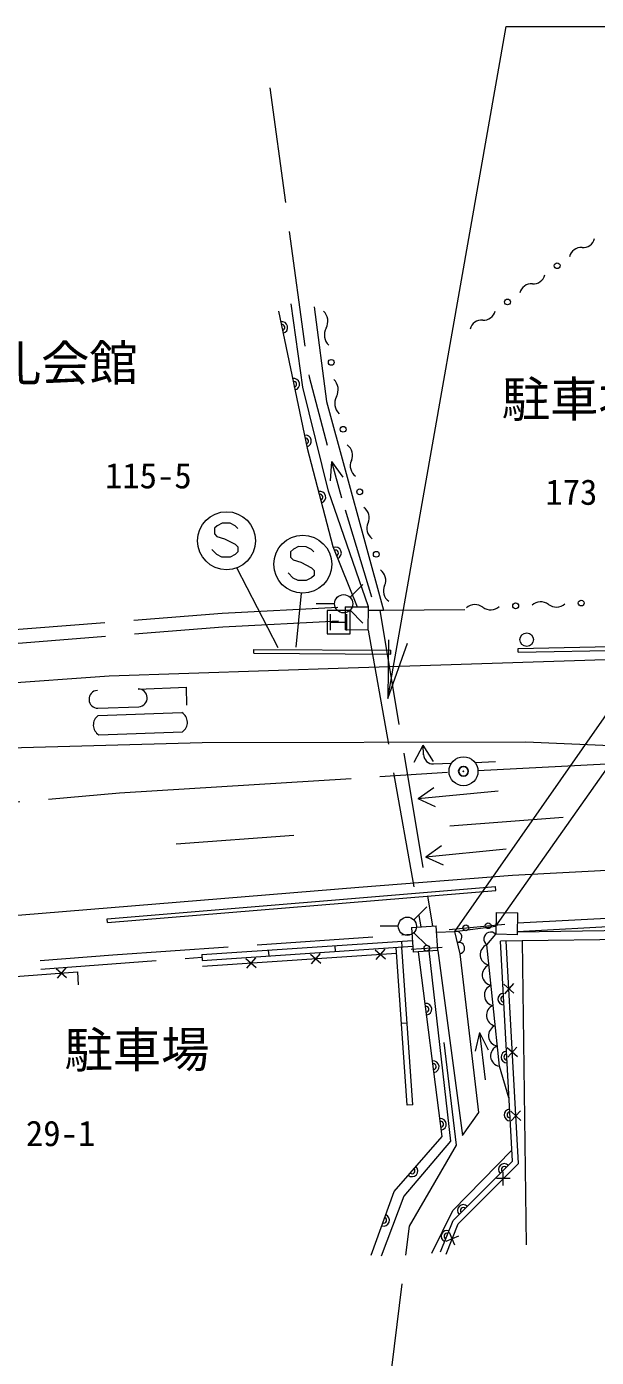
# Model space of a CAD drawing. Units: millimetres, scale not verified. Extents: x 40000 to 680000, y 20000 to 380000.
# Drawn here: x 244328 to 273816, y 264374 to 333224 of the extents above; entities that cross this region are included whole.
import ezdxf
from ezdxf.enums import TextEntityAlignment as Align

# ---------------------------------------------------------------- set-up
doc = ezdxf.new("R2010")
doc.units = ezdxf.units.MM
doc.header["$LTSCALE"] = 1000
doc.header["$PDMODE"] = 32
doc.header["$PDSIZE"] = 500
doc.linetypes.add('CHAIN', pattern=[18.5, 12, -1.5, 3.5, -1.5])
doc.linetypes.add('DASHED', pattern=[7.5, 6, -1.5])
for name, color, linetype, lineweight in [('M-BGD', 7, 'Continuous', 13), ('M-BGD-EXST', 7, 'Continuous', 13), ('M-BMK', 2, 'CHAIN', 13), ('M-BMK-SRVR', 3, 'Continuous', 13), ('M-STR-HTXT', 7, 'Continuous', 13), ('M-STR-STR1', 1, 'Continuous', 13), ('M-STR-STRC', 7, 'Continuous', 13)]:
    doc.layers.add(name, color=color, linetype=linetype, lineweight=lineweight)
doc.layers.add('M-BMK-HTXT', color=7, linetype='Continuous')
doc.layers.add('M-OTRS', color=6, linetype='Continuous')
doc.styles.add('ＭＳ ゴシック', font='')
doc.styles.get('ＭＳ ゴシック').set_extended_font_data('MS Gothic')

# ---------------------------------------------------------------- blocks, each defined once
blk = doc.blocks.new('open_arrow')
at = {"color": 0, "linetype": 'Continuous', "lineweight": -2}
blk.add_lwpolyline([(7.5, 1.25), (0, 0), (7.5, -1.25)], dxfattribs=at)

msp = doc.modelspace()

# ---------------------------------------------------------------- linework, layer by layer
at = {"layer": 'M-BGD', "linetype": 'DASHED'}
for p, q in [((256912, 330064), (258944, 315108)), ((258944, 315108), (259882, 311564)), ((260820, 308229), (262174, 303723)), ((254447, 302881), (260821, 303213)), ((262612, 303038), (265340, 286697)), ((242397, 301924), (254447, 302881)), ((254478, 302174), (260816, 302505)), ((242428, 301217), (254478, 302174)), ((262009, 302006), (264733, 286654)), ((282986, 287543), (269740, 286842)), ((282986, 287099), (269732, 286398)), ((248782, 285194), (264270, 286272)), ((265545, 286382), (266482, 286405)), ((237551, 284345), (248782, 285194)), ((237578, 283887), (253400, 285082)), ((266574, 275353), (265940, 280663)), ((269293, 277804), (268794, 279435)), ((264145, 271165), (266574, 275353)), ((263027, 262224), (264145, 271165))]:
    msp.add_line(p, q, dxfattribs=at)
at = {"layer": 'M-BGD'}
for p, q in [((258621, 314574), (258027, 318881)), ((257359, 318509), (258844, 311418)), ((259218, 318724), (259856, 313831)), ((259958, 309190), (258621, 314574)), ((259856, 313831), (262799, 303039)), ((258844, 311418), (260181, 306332)), ((260115, 310724), (260035, 309727)), ((260115, 310724), (260632, 308845)), ((260115, 310724), (260694, 309909)), ((262018, 303204), (259958, 309190)), ((260181, 306332), (261437, 303208)), ((260821, 303213), (260812, 302016)), ((260821, 303213), (262018, 303204)), ((262009, 302006), (262018, 303204)), ((262017, 303035), (262799, 303039)), ((262799, 303039), (267002, 303062)), ((262009, 302006), (260812, 302016)), ((256094, 300802), (256096, 301002)), ((256096, 301002), (263174, 300955)), ((263173, 300755), (263174, 300955)), ((269761, 301052), (278669, 301235)), ((269765, 300852), (269761, 301052)), ((269765, 300852), (278681, 301035)), ((256094, 300802), (263173, 300755)), ((248492, 287069), (268588, 288728)), ((248508, 286870), (268604, 288529)), ((268604, 288529), (268588, 288728)), ((268626, 287387), (268606, 286263)), ((268626, 287387), (269749, 287367)), ((269730, 286244), (269749, 287367)), ((248508, 286870), (248492, 287069)), ((264246, 286620), (265523, 286709)), ((264246, 286620), (264335, 285343)), ((265612, 285433), (265523, 286709)), ((266194, 286514), (269081, 286788)), ((269732, 286398), (289547, 286667)), ((253391, 285211), (264293, 285941)), ((263731, 285903), (263751, 285604)), ((266768, 285259), (266482, 286405)), ((268149, 285721), (268606, 286263)), ((269730, 286244), (268606, 286263)), ((269973, 285923), (268855, 285907)), ((269470, 274518), (268855, 285907)), ((269777, 274400), (269155, 285924)), ((281099, 286074), (269973, 285923)), ((269973, 285923), (270187, 270194)), ((253391, 285211), (253411, 284912)), ((253411, 284912), (264314, 285642)), ((253431, 284612), (263473, 285285)), ((256174, 285046), (255709, 284514)), ((256838, 285442), (256858, 285142)), ((259023, 285237), (259555, 284772)), ((259521, 285271), (259056, 284738)), ((260285, 285673), (260305, 285373)), ((262370, 285461), (262902, 284996)), ((262869, 285495), (262403, 284962)), ((264016, 277423), (263453, 285584)), ((264315, 277444), (263752, 285604)), ((264236, 285492), (265833, 285599)), ((265612, 285433), (264335, 285343)), ((265833, 275800), (264616, 285363)), ((265151, 285400), (266274, 275553)), ((265612, 285433), (266891, 275862)), ((267730, 277050), (266768, 285259)), ((268794, 279435), (268149, 285721)), ((245864, 284497), (246400, 284036)), ((246363, 284535), (245902, 283998)), ((255675, 285013), (256208, 284548)), ((237045, 283581), (246958, 284329)), ((246958, 284329), (247000, 283641)), ((269551, 283218), (269025, 283690)), ((269524, 283717), (269052, 283191)), ((264023, 281674), (263724, 281653)), ((267770, 281186), (267541, 280213)), ((267770, 281186), (268061, 278731)), ((267770, 281186), (268220, 280293)), ((269729, 279926), (269203, 280398)), ((269702, 280425), (269230, 279899)), ((264315, 277444), (264016, 277423)), ((264315, 277444), (264016, 277423)), ((266891, 275862), (267730, 277050)), ((269907, 276633), (269381, 277106)), ((269880, 277133), (269408, 276606)), ((263343, 272957), (265833, 275800)), ((266274, 275553), (263855, 272710)), ((266387, 271969), (269439, 275095)), ((266411, 271459), (269470, 274518)), ((266667, 271290), (269777, 274400)), ((269353, 273623), (268646, 273623)), ((268999, 273269), (268999, 273976)), ((262160, 269656), (263343, 272957)), ((263855, 272710), (262672, 269603)), ((265294, 269759), (266387, 271969)), ((265756, 269832), (266411, 271459)), ((266034, 269720), (266667, 271290)), ((266676, 270643), (266025, 270366)), ((266489, 270180), (266212, 270830))]:
    msp.add_line(p, q, dxfattribs=at)
for centre in [(271786, 320853), (269216, 318977), (260095, 315853), (260710, 312389), (261567, 309156), (262425, 305923), (269638, 303257), (273031, 303400), (267060, 286596), (268215, 286705), (265035, 285545)]:
    msp.add_circle(centre, 150, dxfattribs=at)
for centre, radius, start, end in [((273126, 322391), 602, 264.79521, 347.45162), ((273017, 321191), 602, 84.79521, 167.45162), ((270556, 320515), 602, 264.79521, 347.45162), ((270447, 319315), 602, 84.79521, 167.45162), ((259175, 317978), 743, 331.53127, 45.61919), ((267986, 318639), 602, 264.79521, 347.45162), ((257538, 317657), 300, 281.82817, 101.82817), ((257538, 317657), 150, 281.82817, 101.82817), ((260481, 317270), 743, 151.53127, 225.61919), ((267877, 317440), 602, 84.79521, 167.45162), ((258152, 314721), 300, 281.82817, 101.82817), ((258152, 314721), 150, 281.82817, 101.82817), ((259709, 314437), 743, 331.53127, 45.61919), ((261016, 313728), 743, 151.53127, 225.61919), ((258767, 311784), 300, 281.82817, 101.82817), ((258767, 311784), 150, 281.82817, 101.82817), ((260541, 311046), 658, 335.37664, 54.33109), ((261736, 310498), 658, 155.37664, 234.33109), ((259511, 308879), 300, 284.72298, 104.72298), ((259511, 308879), 150, 284.72298, 104.72298), ((261398, 307814), 658, 335.37664, 54.33109), ((262594, 307266), 658, 155.37664, 234.33109), ((260317, 305992), 300, 291.9087, 111.9087), ((260317, 305992), 150, 291.9087, 111.9087), ((262256, 304581), 658, 335.37664, 54.33109), ((263451, 304033), 658, 155.37664, 234.33109), ((267539, 302643), 676, 53.48112, 131.32715), ((268343, 303729), 676, 233.48112, 311.32715), ((270932, 302785), 676, 53.48112, 131.32715), ((271736, 303871), 676, 233.48112, 311.32715), ((266558, 286119), 296, 283.15447, 104.91801), ((266701, 285546), 296, 283.15447, 104.91801), ((268345, 286020), 357, 43.00507, 236.68519), ((268348, 285212), 547, 111.41579, 260.30587), ((268456, 284164), 547, 111.41579, 260.30587), ((268563, 283117), 547, 111.41579, 260.30587), ((269017, 282912), 300, 93.09072, 273.09072), ((269017, 282912), 150, 93.09072, 273.09072), ((264995, 282387), 300, 277.25319, 97.25319), ((264995, 282387), 150, 277.25319, 97.25319), ((268671, 282069), 547, 111.41579, 260.30587), ((268778, 281022), 547, 111.41579, 260.30587), ((268886, 279974), 547, 111.41579, 260.30587), ((265373, 279411), 300, 277.25319, 97.25319), ((265373, 279411), 150, 277.25319, 97.25319), ((269179, 279916), 300, 93.09072, 273.09072), ((269179, 279916), 150, 93.09072, 273.09072), ((269341, 276920), 300, 93.09072, 273.09072), ((269341, 276920), 150, 93.09072, 273.09072), ((265752, 276435), 300, 277.25319, 97.25319), ((265752, 276435), 150, 277.25319, 97.25319), ((264278, 274025), 300, 228.78889, 48.78889), ((264278, 274025), 150, 228.78889, 48.78889), ((269050, 274098), 300, 45, 225), ((269050, 274098), 150, 45, 225), ((266929, 271977), 300, 45, 225), ((266929, 271977), 150, 45, 225), ((262810, 271469), 300, 250.28797, 70.28797), ((262810, 271469), 150, 250.28797, 70.28797), ((266084, 270645), 300, 68.0513, 248.0513), ((266084, 270645), 150, 68.0513, 248.0513)]:
    msp.add_arc(centre, radius, start, end, dxfattribs=at)
at = {"layer": 'M-BGD-EXST'}
for p, q in [((254189, 307397), (254045, 307272)), ((254045, 307272), (254045, 306989)), ((254447, 307536), (254189, 307397)), ((254855, 307529), (254447, 307536)), ((255126, 307391), (254855, 307529)), ((255251, 307265), (255126, 307391)), ((254045, 306989), (254177, 306844)), ((254177, 306844), (254566, 306725)), ((254566, 306725), (255126, 306442)), ((255126, 306442), (255258, 306304)), ((254177, 305908), (253913, 306178)), ((254434, 305782), (254177, 305908)), ((254855, 305782), (254434, 305782)), ((255126, 305914), (254855, 305782)), ((255258, 306046), (255126, 305914)), ((255258, 306304), (255258, 306046)), ((258135, 306183), (257990, 306058)), ((257990, 306058), (257990, 305775)), ((257990, 305775), (258122, 305630)), ((258393, 306322), (258135, 306183)), ((258801, 306315), (258393, 306322)), ((259071, 306177), (258801, 306315)), ((259197, 306051), (259071, 306177)), ((257354, 301080), (255207, 305224)), ((258122, 305630), (258512, 305511)), ((258512, 305511), (259071, 305228)), ((259071, 305228), (259203, 305090)), ((259203, 305090), (259203, 304832)), ((258122, 304694), (257858, 304964)), ((258380, 304568), (258122, 304694)), ((258801, 304568), (258380, 304568)), ((259071, 304700), (258801, 304568)), ((259203, 304832), (259071, 304700)), ((261069, 303697), (261735, 304364)), ((258284, 301112), (258553, 303913)), ((260264, 303364), (259321, 303364)), ((261076, 303009), (259876, 303009)), ((259876, 303009), (259876, 301809)), ((261069, 303030), (261735, 302364)), ((261076, 301809), (261076, 303009)), ((260062, 301991), (260062, 302831)), ((260062, 302411), (260902, 302411)), ((260903, 301987), (260903, 302827)), ((259876, 301809), (261076, 301809)), ((264369, 287013), (265035, 287680)), ((263564, 286680), (262621, 286680)), ((264369, 286346), (265035, 285680))]:
    msp.add_line(p, q, dxfattribs=at)
for centre, radius in [((254675, 306626), 1500), ((258620, 305412), 1500), ((260735, 303364), 471), ((270211, 301508), 350), ((264035, 286680), 471)]:
    msp.add_circle(centre, radius, dxfattribs=at)
at = {"layer": 'M-BMK'}
for p, q in [((267687, 294738), (284477, 295615)), ((249141, 293576), (266190, 294651)), ((227031, 291685), (249141, 293576))]:
    msp.add_line(p, q, dxfattribs=at)
at = {"layer": 'M-BMK-SRVR'}
msp.add_circle((266938, 294698), 750, dxfattribs=at)
at = {"layer": 'M-OTRS'}
msp.add_point((266938, 294698), dxfattribs=at)
at = {"layer": 'M-STR-HTXT'}
msp.add_lwpolyline([(263024, 298459), (269154, 333224), (305219, 333224)], dxfattribs=at)
at = {"layer": 'M-STR-STR1'}
for p, q in [((266482, 286405), (278197, 303172)), ((268619, 286688), (280241, 303195)), ((266482, 286405), (268619, 286688))]:
    msp.add_line(p, q, dxfattribs=at)
at = {"layer": 'M-STR-STRC'}
for p, q in [((260966, 300045), (277830, 300600)), ((234105, 298580), (248596, 299641)), ((248596, 299641), (260966, 300045)), ((250107, 298954), (252595, 299042)), ((252627, 298124), (252595, 299042)), ((248021, 297961), (250140, 298036)), ((248035, 297582), (252361, 297735)), ((239838, 295821), (253408, 296190)), ((248070, 296583), (252396, 296736)), ((253408, 296190), (270157, 296213)), ((264383, 295173), (264850, 296057)), ((264869, 295557), (264850, 296057)), ((265382, 295210), (264850, 296057)), ((270157, 296213), (284477, 295615)), ((265387, 295076), (266312, 295110)), ((267533, 295156), (268593, 295195)), ((265399, 293847), (264586, 293265)), ((268741, 293672), (264586, 293265)), ((265496, 292852), (264586, 293265)), ((272102, 292310), (266239, 291859)), ((258159, 291371), (252071, 290920)), ((265807, 290839), (264994, 290257)), ((269150, 290664), (264994, 290257)), ((265905, 289844), (264994, 290257)), ((269476, 289315), (281093, 289932)), ((261527, 288697), (269476, 289315)), ((241150, 287038), (261527, 288697))]:
    msp.add_line(p, q, dxfattribs=at)
for centre, radius, start, end in [((248018, 298421), 460, 93.60159, 270.44114), ((250111, 298495), 460, 273.60159, 90.44114), ((248373, 297094), 594, 124.73207, 239.31066), ((252058, 297224), 594, 304.73207, 59.31066), ((265368, 295576), 500, 182.12018, 272.12018)]:
    msp.add_arc(centre, radius, start, end, dxfattribs=at)

# ---------------------------------------------------------------- block references
at = {"layer": 'M-STR-HTXT', "xscale": 400, "yscale": 400, "rotation": 80}
msp.add_blockref('open_arrow', (263024, 298459), dxfattribs=at)

# ---------------------------------------------------------------- texts
at = {"layer": 'M-BMK-HTXT', "style": 'ＭＳ ゴシック'}
for s, p in [('典礼会館', (240084, 314319)), ('駐車場', (268922, 312473)), ('駐車場', (246294, 278808))]:
    msp.add_text(s, height=1833, rotation=0.241, dxfattribs=at).set_placement(p, align=Align.BOTTOM_LEFT)
for s, p in [('115-5', (248381, 308939)), ('173', (271172, 308087)), ('29-1', (244290, 274909))]:
    msp.add_text(s, height=1320, dxfattribs=at).set_placement(p, align=Align.BOTTOM_LEFT)

doc.saveas('drawing.dxf')
